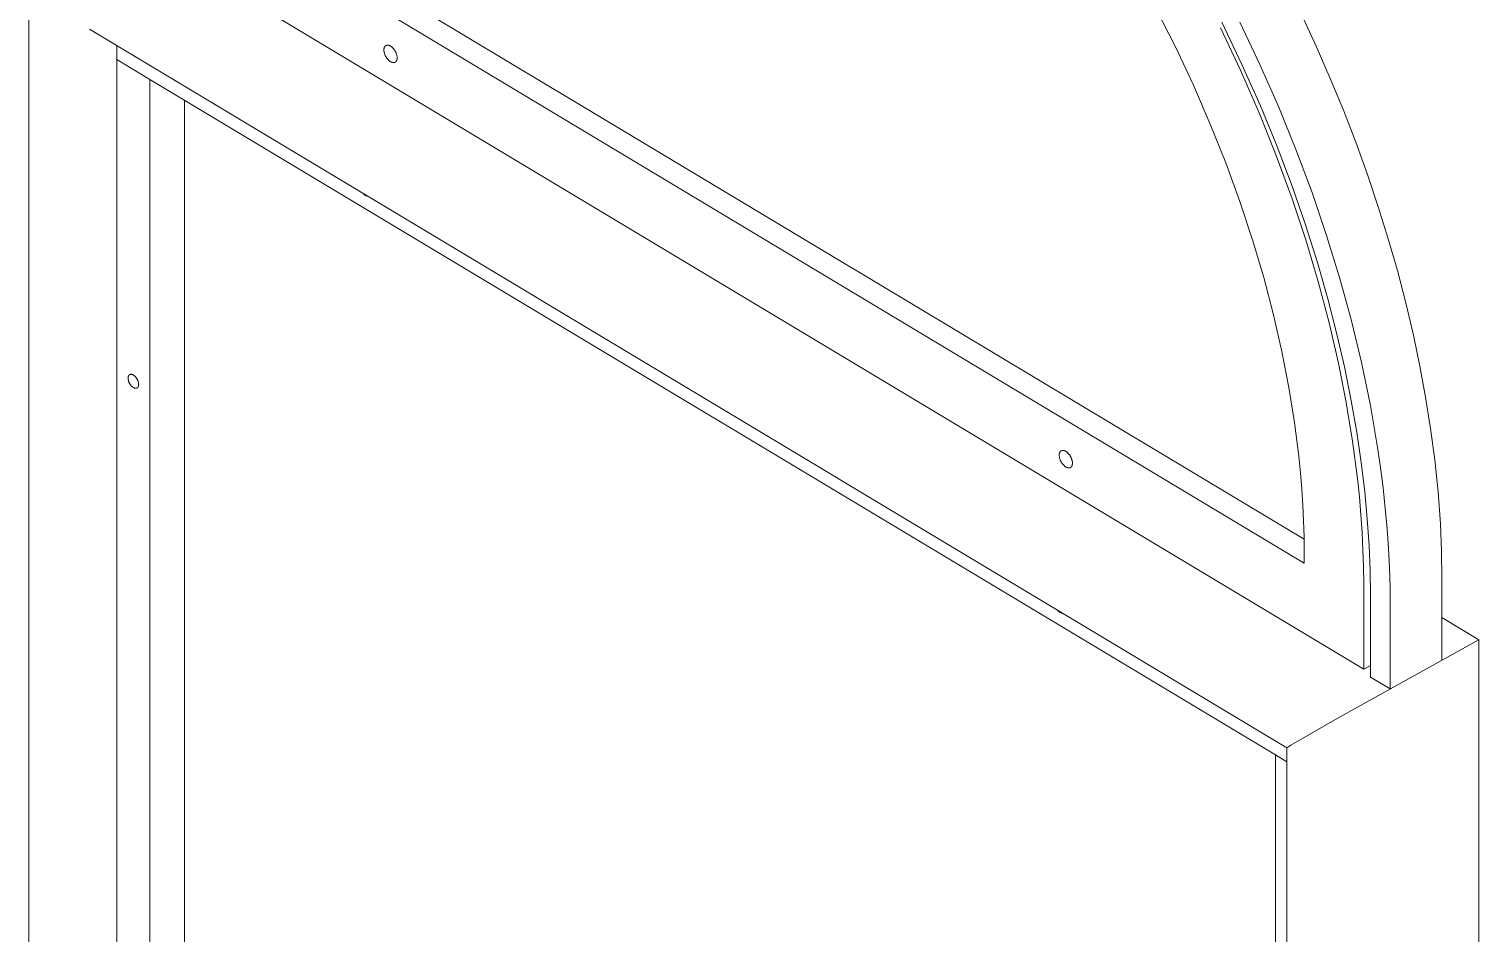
# Model space of a CAD drawing. Header units: millimetres. Extents: x -124 to 15640, y 659 to 4121.
# Drawn here: x 3942.6 to 4246.2, y 3668.7 to 3858 of the extents above; entities that cross this region are included whole.
import ezdxf

# ---------------------------------------------------------------- set-up
doc = ezdxf.new("R2010")
doc.units = ezdxf.units.MM
doc.layers.add('ZANO_R', color=7, linetype='Continuous', lineweight=0)

msp = doc.modelspace()

# ---------------------------------------------------------------- linework, layer by layer
at = {"layer": 'ZANO_R'}
for p, q in [((4209.57, 3751.15), (3972.7, 3893.36)), ((4209.59, 3746.14), (3968.37, 3890.96)), ((3955.9, 3883.75), (4222.06, 3723.95)), ((3942.58, 3506.38), (3942.58, 3880.35)), ((4178.56, 3862.34), (4182.62, 3854.33)), ((4196.56, 3850.63), (4192.34, 3859.46)), ((4200.32, 3850.63), (4196.14, 3859.44)), ((4209.06, 3861.07), (4212.13, 3854.42)), ((4205.98, 3707.5), (3955.23, 3858.04)), ((4196.24, 3849.41), (4192.05, 3858.29)), ((3960.97, 3851.65), (3960.97, 3854.6)), ((4016.89, 3853.7), (4016.9, 3853.73)), ((4016.89, 3853.66), (4016.89, 3853.7)), ((4016.89, 3853.63), (4016.89, 3853.66)), ((4016.9, 3853.59), (4016.89, 3853.63)), ((4016.9, 3853.84), (4016.91, 3853.88)), ((4016.9, 3853.81), (4016.9, 3853.84)), ((4016.9, 3853.77), (4016.9, 3853.81)), ((4016.9, 3853.73), (4016.9, 3853.77)), ((4016.9, 3853.55), (4016.9, 3853.59)), ((4016.9, 3853.51), (4016.9, 3853.55)), ((4016.9, 3853.47), (4016.9, 3853.51)), ((4016.91, 3853.43), (4016.9, 3853.47)), ((4016.91, 3853.91), (4016.92, 3853.95)), ((4016.91, 3853.88), (4016.91, 3853.91)), ((4016.92, 3853.35), (4016.91, 3853.43)), ((4016.92, 3853.98), (4016.93, 3854.01)), ((4016.92, 3853.95), (4016.92, 3853.98)), ((4016.93, 3853.27), (4016.92, 3853.35)), ((4016.93, 3854.01), (4016.94, 3854.05)), ((4016.95, 3853.18), (4016.93, 3853.27)), ((4016.94, 3854.05), (4016.95, 3854.08)), ((4016.95, 3854.08), (4016.96, 3854.11)), ((4016.97, 3853.09), (4016.95, 3853.18)), ((4016.96, 3854.11), (4016.97, 3854.14)), ((4016.97, 3854.14), (4016.98, 3854.17)), ((4016.99, 3853), (4016.97, 3853.09)), ((4016.98, 3854.17), (4016.99, 3854.21)), ((4016.99, 3854.21), (4017, 3854.23)), ((4017.02, 3852.91), (4016.99, 3853)), ((4017, 3854.23), (4017.02, 3854.26)), ((4017.02, 3854.26), (4017.03, 3854.28)), ((4017.05, 3852.82), (4017.02, 3852.91)), ((4017.03, 3854.29), (4017.04, 3854.31)), ((4017.03, 3854.28), (4017.03, 3854.29)), ((4017.04, 3854.31), (4017.05, 3854.32)), ((4017.05, 3854.32), (4017.06, 3854.33)), ((4017.08, 3852.73), (4017.05, 3852.82)), ((4017.06, 3854.33), (4017.07, 3854.35)), ((4017.07, 3854.36), (4017.08, 3854.37)), ((4017.07, 3854.35), (4017.07, 3854.36)), ((4017.08, 3854.37), (4017.09, 3854.38)), ((4017.09, 3854.38), (4017.1, 3854.4)), ((4017.1, 3854.4), (4017.11, 3854.41)), ((4017.11, 3854.41), (4017.12, 3854.42)), ((4017.12, 3854.42), (4017.13, 3854.43)), ((4017.13, 3854.43), (4017.14, 3854.44)), ((4017.14, 3854.44), (4017.15, 3854.45)), ((4017.15, 3854.45), (4017.16, 3854.46)), ((4017.16, 3854.46), (4017.17, 3854.48)), ((4017.17, 3854.48), (4017.18, 3854.49)), ((4017.18, 3854.49), (4017.19, 3854.5)), ((4017.19, 3854.5), (4017.2, 3854.51)), ((4017.2, 3854.51), (4017.22, 3854.51)), ((4017.22, 3854.51), (4017.23, 3854.52)), ((4017.23, 3854.52), (4017.24, 3854.53)), ((4017.24, 3854.53), (4017.25, 3854.54)), ((4017.25, 3854.54), (4017.26, 3854.55)), ((4017.26, 3854.55), (4017.27, 3854.56)), ((4017.27, 3854.56), (4017.29, 3854.57)), ((4017.29, 3854.57), (4017.3, 3854.57)), ((4017.3, 3854.57), (4017.31, 3854.58)), ((4017.31, 3854.58), (4017.33, 3854.59)), ((4017.33, 3854.59), (4017.34, 3854.59)), ((4017.34, 3854.59), (4017.35, 3854.6)), ((4017.35, 3854.6), (4017.37, 3854.61)), ((4017.37, 3854.61), (4017.38, 3854.61)), ((4017.38, 3854.61), (4017.39, 3854.62)), ((4017.39, 3854.62), (4017.41, 3854.62)), ((4017.41, 3854.62), (4017.42, 3854.63)), ((4017.42, 3854.63), (4017.43, 3854.63)), ((4017.43, 3854.63), (4017.45, 3854.64)), ((4017.45, 3854.64), (4017.46, 3854.64)), ((4017.46, 3854.64), (4017.48, 3854.64)), ((4017.48, 3854.64), (4017.49, 3854.65)), ((4017.49, 3854.65), (4017.51, 3854.65)), ((4017.51, 3854.65), (4017.52, 3854.65)), ((4017.52, 3854.65), (4017.54, 3854.65)), ((4017.54, 3854.65), (4017.55, 3854.66)), ((4017.55, 3854.66), (4017.57, 3854.66)), ((4017.57, 3854.66), (4017.58, 3854.66)), ((4017.58, 3854.66), (4017.6, 3854.66)), ((4017.6, 3854.66), (4017.61, 3854.66)), ((4017.61, 3854.66), (4017.63, 3854.66)), ((4017.63, 3854.66), (4017.64, 3854.66)), ((4017.64, 3854.66), (4017.66, 3854.66)), ((4017.66, 3854.66), (4017.67, 3854.66)), ((4017.67, 3854.66), (4017.69, 3854.66)), ((4017.69, 3854.66), (4017.71, 3854.66)), ((4017.71, 3854.66), (4017.72, 3854.66)), ((4017.72, 3854.66), (4017.74, 3854.66)), ((4017.74, 3854.66), (4017.77, 3854.65)), ((4017.77, 3854.65), (4017.8, 3854.65)), ((4017.8, 3854.65), (4017.83, 3854.64)), ((4017.83, 3854.64), (4017.87, 3854.64)), ((4017.87, 3854.64), (4017.9, 3854.63)), ((4017.9, 3854.63), (4017.93, 3854.62)), ((4017.93, 3854.62), (4017.96, 3854.61)), ((4017.96, 3854.61), (4018, 3854.6)), ((4018, 3854.6), (4018.03, 3854.59)), ((4018.03, 3854.59), (4018.06, 3854.57)), ((4018.06, 3854.57), (4018.09, 3854.56)), ((4018.09, 3854.56), (4018.12, 3854.55)), ((4018.12, 3854.55), (4018.16, 3854.53)), ((4018.16, 3854.53), (4018.19, 3854.52)), ((4018.19, 3854.52), (4018.22, 3854.5)), ((4018.22, 3854.5), (4018.25, 3854.48)), ((4018.25, 3854.48), (4018.28, 3854.46)), ((4018.28, 3854.46), (4018.31, 3854.44)), ((4018.31, 3854.44), (4018.34, 3854.42)), ((4018.34, 3854.42), (4018.37, 3854.4)), ((4018.37, 3854.4), (4018.4, 3854.38)), ((4018.4, 3854.38), (4018.44, 3854.36)), ((4018.44, 3854.36), (4018.47, 3854.34)), ((4018.47, 3854.34), (4018.53, 3854.28)), ((4018.53, 3854.28), (4018.6, 3854.23)), ((4018.6, 3854.23), (4018.66, 3854.17)), ((4018.66, 3854.17), (4018.73, 3854.11)), ((4018.73, 3854.11), (4018.79, 3854.04)), ((4018.79, 3854.04), (4018.85, 3853.97)), ((4018.85, 3853.97), (4018.92, 3853.9)), ((4018.92, 3853.9), (4018.98, 3853.82)), ((4018.98, 3853.82), (4019.04, 3853.74)), ((4019.04, 3853.74), (4019.1, 3853.66)), ((4019.1, 3853.66), (4019.15, 3853.57)), ((4019.15, 3853.57), (4019.21, 3853.49)), ((4019.21, 3853.49), (4019.26, 3853.4)), ((4019.26, 3853.4), (4019.31, 3853.31)), ((4019.31, 3853.31), (4019.36, 3853.21)), ((4019.36, 3853.21), (4019.4, 3853.12)), ((4019.4, 3853.12), (4019.44, 3853.03)), ((4019.44, 3853.03), (4019.48, 3852.93)), ((4019.48, 3852.93), (4019.51, 3852.84)), ((4019.51, 3852.84), (4019.54, 3852.75)), ((4182.62, 3854.33), (4186.41, 3846.25)), ((4212.13, 3854.42), (4215.06, 3847.7)), ((3960.97, 3525.05), (3960.97, 3851.65)), ((3960.97, 3851.65), (3967.9, 3847.48)), ((4017.12, 3852.63), (4017.08, 3852.73)), ((4017.16, 3852.54), (4017.12, 3852.63)), ((4017.2, 3852.45), (4017.16, 3852.54)), ((4017.25, 3852.35), (4017.2, 3852.45)), ((4017.3, 3852.26), (4017.25, 3852.35)), ((4017.35, 3852.17), (4017.3, 3852.26)), ((4017.41, 3852.09), (4017.35, 3852.17)), ((4017.46, 3852), (4017.41, 3852.09)), ((4017.52, 3851.92), (4017.46, 3852)), ((4017.58, 3851.84), (4017.52, 3851.92)), ((4017.64, 3851.76), (4017.58, 3851.84)), ((4017.71, 3851.69), (4017.64, 3851.76)), ((4017.77, 3851.62), (4017.71, 3851.69)), ((4017.83, 3851.55), (4017.77, 3851.62)), ((4017.9, 3851.49), (4017.83, 3851.55)), ((4017.96, 3851.43), (4017.9, 3851.49)), ((4018.03, 3851.38), (4017.96, 3851.43)), ((4018.09, 3851.33), (4018.03, 3851.38)), ((4018.12, 3851.3), (4018.09, 3851.33)), ((4018.16, 3851.28), (4018.12, 3851.3)), ((4018.19, 3851.26), (4018.16, 3851.28)), ((4018.22, 3851.24), (4018.19, 3851.26)), ((4018.25, 3851.22), (4018.22, 3851.24)), ((4018.28, 3851.2), (4018.25, 3851.22)), ((4018.31, 3851.18), (4018.28, 3851.2)), ((4018.34, 3851.16), (4018.31, 3851.18)), ((4018.37, 3851.14), (4018.34, 3851.16)), ((4018.4, 3851.13), (4018.37, 3851.14)), ((4018.44, 3851.11), (4018.4, 3851.13)), ((4018.47, 3851.1), (4018.44, 3851.11)), ((4018.5, 3851.09), (4018.47, 3851.1)), ((4018.53, 3851.07), (4018.5, 3851.09)), ((4018.56, 3851.06), (4018.53, 3851.07)), ((4018.6, 3851.05), (4018.56, 3851.06)), ((4018.63, 3851.04), (4018.6, 3851.05)), ((4018.66, 3851.03), (4018.63, 3851.04)), ((4018.69, 3851.02), (4018.66, 3851.03)), ((4018.73, 3851.02), (4018.69, 3851.02)), ((4018.76, 3851.01), (4018.73, 3851.02)), ((4018.79, 3851.01), (4018.76, 3851.01)), ((4018.82, 3851), (4018.79, 3851.01)), ((4018.84, 3851), (4018.82, 3851)), ((4018.85, 3851), (4018.84, 3851)), ((4018.87, 3851), (4018.85, 3851)), ((4018.89, 3851), (4018.87, 3851)), ((4018.9, 3851), (4018.89, 3851)), ((4018.92, 3851), (4018.9, 3851)), ((4018.93, 3851), (4018.92, 3851)), ((4018.95, 3851), (4018.93, 3851)), ((4018.96, 3851), (4018.95, 3851)), ((4018.98, 3851), (4018.96, 3851)), ((4018.99, 3851), (4018.98, 3851)), ((4019.01, 3851), (4018.99, 3851)), ((4019.02, 3851.01), (4019.01, 3851)), ((4019.04, 3851.01), (4019.02, 3851.01)), ((4019.05, 3851.01), (4019.04, 3851.01)), ((4019.07, 3851.01), (4019.05, 3851.01)), ((4019.08, 3851.02), (4019.07, 3851.01)), ((4019.1, 3851.02), (4019.08, 3851.02)), ((4019.11, 3851.02), (4019.1, 3851.02)), ((4019.13, 3851.03), (4019.11, 3851.02)), ((4019.14, 3851.03), (4019.13, 3851.03)), ((4019.15, 3851.04), (4019.14, 3851.03)), ((4019.17, 3851.04), (4019.15, 3851.04)), ((4019.18, 3851.05), (4019.17, 3851.04)), ((4019.2, 3851.05), (4019.18, 3851.05)), ((4019.21, 3851.06), (4019.2, 3851.05)), ((4019.22, 3851.07), (4019.21, 3851.06)), ((4019.23, 3851.07), (4019.22, 3851.07)), ((4019.25, 3851.08), (4019.23, 3851.07)), ((4019.26, 3851.09), (4019.25, 3851.08)), ((4019.27, 3851.09), (4019.26, 3851.09)), ((4019.29, 3851.1), (4019.27, 3851.09)), ((4019.3, 3851.11), (4019.29, 3851.1)), ((4019.31, 3851.12), (4019.3, 3851.11)), ((4019.32, 3851.13), (4019.31, 3851.12)), ((4019.33, 3851.14), (4019.32, 3851.13)), ((4019.35, 3851.15), (4019.33, 3851.14)), ((4019.36, 3851.15), (4019.35, 3851.15)), ((4019.37, 3851.16), (4019.36, 3851.15)), ((4019.38, 3851.17), (4019.37, 3851.16)), ((4019.39, 3851.18), (4019.38, 3851.17)), ((4019.4, 3851.2), (4019.39, 3851.18)), ((4019.41, 3851.21), (4019.4, 3851.2)), ((4019.42, 3851.22), (4019.41, 3851.21)), ((4019.43, 3851.23), (4019.42, 3851.22)), ((4019.44, 3851.24), (4019.43, 3851.23)), ((4019.45, 3851.25), (4019.44, 3851.24)), ((4019.46, 3851.26), (4019.45, 3851.25)), ((4019.47, 3851.28), (4019.46, 3851.26)), ((4019.48, 3851.29), (4019.47, 3851.28)), ((4019.49, 3851.3), (4019.48, 3851.29)), ((4019.5, 3851.31), (4019.49, 3851.3)), ((4019.51, 3851.34), (4019.5, 3851.33)), ((4019.5, 3851.33), (4019.5, 3851.31)), ((4019.52, 3851.35), (4019.51, 3851.34)), ((4019.53, 3851.37), (4019.52, 3851.35)), ((4019.54, 3851.4), (4019.53, 3851.38)), ((4019.53, 3851.38), (4019.53, 3851.37)), ((4019.54, 3852.75), (4019.57, 3852.66)), ((4019.56, 3851.43), (4019.54, 3851.4)), ((4019.57, 3851.46), (4019.56, 3851.43)), ((4019.57, 3852.66), (4019.59, 3852.57)), ((4019.58, 3851.49), (4019.57, 3851.46)), ((4019.59, 3851.52), (4019.58, 3851.49)), ((4019.59, 3852.57), (4019.61, 3852.48)), ((4019.6, 3851.55), (4019.59, 3851.52)), ((4019.61, 3851.58), (4019.6, 3851.55)), ((4019.61, 3852.48), (4019.63, 3852.39)), ((4019.62, 3851.61), (4019.61, 3851.58)), ((4019.63, 3851.65), (4019.62, 3851.61)), ((4019.63, 3852.39), (4019.64, 3852.31)), ((4019.64, 3851.68), (4019.63, 3851.65)), ((4019.64, 3852.31), (4019.65, 3852.23)), ((4019.65, 3851.75), (4019.64, 3851.71)), ((4019.64, 3851.71), (4019.64, 3851.68)), ((4019.65, 3852.23), (4019.66, 3852.19)), ((4019.66, 3851.82), (4019.65, 3851.78)), ((4019.65, 3851.78), (4019.65, 3851.75)), ((4019.66, 3852.19), (4019.66, 3852.15)), ((4019.66, 3852.15), (4019.66, 3852.11)), ((4019.66, 3852.11), (4019.67, 3852.07)), ((4019.67, 3851.93), (4019.66, 3851.89)), ((4019.66, 3851.89), (4019.66, 3851.85)), ((4019.66, 3851.85), (4019.66, 3851.82)), ((4019.67, 3852.07), (4019.67, 3852.03)), ((4019.67, 3852.03), (4019.67, 3852)), ((4019.67, 3852), (4019.67, 3851.96)), ((4019.67, 3851.96), (4019.67, 3851.93)), ((4200.41, 3841.95), (4196.56, 3850.63)), ((4204.25, 3841.7), (4200.32, 3850.63)), ((3967.9, 3520.89), (3967.9, 3847.48)), ((4203.57, 3705.99), (3967.9, 3847.48)), ((4200.13, 3840.49), (4196.24, 3849.41)), ((4215.06, 3847.7), (4217.79, 3841.05)), ((4186.41, 3846.25), (4189.93, 3838.13)), ((3975.11, 3524.89), (3975.11, 3843.16)), ((4203.9, 3833.44), (4200.41, 3841.95)), ((4207.87, 3832.78), (4204.25, 3841.7)), ((4217.79, 3841.05), (4220.38, 3834.34)), ((4189.93, 3838.13), (4193.17, 3830.02)), ((4203.71, 3831.57), (4200.13, 3840.49)), ((4206.97, 3822.68), (4203.71, 3831.57)), ((4207.04, 3825.13), (4203.9, 3833.44)), ((4211.24, 3823.76), (4207.87, 3832.78)), ((4220.38, 3834.34), (4222.82, 3827.58)), ((4193.17, 3830.02), (4196.12, 3821.93)), ((4222.82, 3827.58), (4225.11, 3820.76)), ((4012.4, 3823.72), (4012.43, 3823.68)), ((4012.43, 3823.68), (4012.46, 3823.64)), ((4012.46, 3823.64), (4012.49, 3823.6)), ((4012.49, 3823.6), (4012.52, 3823.56)), ((4012.52, 3823.56), (4012.55, 3823.52)), ((4012.55, 3823.52), (4012.59, 3823.48)), ((4012.59, 3823.48), (4012.62, 3823.45)), ((4012.62, 3823.45), (4012.66, 3823.42)), ((4012.66, 3823.42), (4012.7, 3823.38)), ((4012.7, 3823.38), (4012.74, 3823.35)), ((4012.74, 3823.35), (4012.78, 3823.32)), ((4012.78, 3823.32), (4012.82, 3823.29)), ((4012.82, 3823.29), (4012.86, 3823.27)), ((4012.86, 3823.27), (4012.9, 3823.24)), ((4012.9, 3823.24), (4012.94, 3823.22)), ((4012.94, 3823.22), (4012.99, 3823.2)), ((4012.99, 3823.2), (4013.03, 3823.17)), ((4013.03, 3823.17), (4013.08, 3823.15)), ((4013.08, 3823.15), (4013.12, 3823.14)), ((4013.12, 3823.14), (4013.17, 3823.12)), ((4013.17, 3823.12), (4013.22, 3823.11)), ((4013.22, 3823.11), (4013.27, 3823.09)), ((4013.27, 3823.09), (4013.31, 3823.08)), ((4013.31, 3823.08), (4013.36, 3823.07)), ((4013.36, 3823.07), (4013.41, 3823.06)), ((4013.41, 3823.06), (4013.46, 3823.06)), ((4013.46, 3823.06), (4013.51, 3823.05)), ((4209.91, 3813.85), (4206.97, 3822.68)), ((4209.85, 3817.02), (4207.04, 3825.13)), ((4214.29, 3814.81), (4211.24, 3823.76)), ((4196.12, 3821.93), (4198.77, 3813.9)), ((4225.11, 3820.76), (4227.18, 3814.12)), ((4212.35, 3809.15), (4209.85, 3817.02)), ((4198.77, 3813.9), (4201.12, 3805.97)), ((4212.52, 3805.12), (4209.91, 3813.85)), ((4217.06, 3805.78), (4214.29, 3814.81)), ((4227.18, 3814.12), (4229.1, 3807.44)), ((4214.54, 3801.52), (4212.35, 3809.15)), ((4229.1, 3807.44), (4230.86, 3800.71)), ((4201.12, 3805.97), (4203.18, 3798.15)), ((4214.81, 3796.52), (4212.52, 3805.12)), ((4219.49, 3796.89), (4217.06, 3805.78)), ((4216.44, 3794.15), (4214.54, 3801.52)), ((4203.18, 3798.15), (4204.93, 3790.47)), ((4230.86, 3800.71), (4232.45, 3793.94)), ((4216.77, 3788.07), (4214.81, 3796.52)), ((4221.64, 3787.94), (4219.49, 3796.89)), ((4218.07, 3787.03), (4216.44, 3794.15)), ((4232.45, 3793.94), (4233.82, 3787.45)), ((4204.93, 3790.47), (4206.4, 3782.97)), ((4218.41, 3779.81), (4216.77, 3788.07)), ((4219.46, 3780.17), (4218.07, 3787.03)), ((4223.44, 3779.2), (4221.64, 3787.94)), ((4233.82, 3787.45), (4235.02, 3780.94)), ((3963.33, 3785.05), (3963.34, 3785.08)), ((3963.33, 3785.03), (3963.33, 3785.05)), ((3963.33, 3785), (3963.33, 3785.03)), ((3963.33, 3784.97), (3963.33, 3785)), ((3963.33, 3784.94), (3963.33, 3784.97)), ((3963.33, 3784.91), (3963.33, 3784.94)), ((3963.33, 3784.88), (3963.33, 3784.91)), ((3963.33, 3784.85), (3963.33, 3784.88)), ((3963.33, 3784.82), (3963.33, 3784.85)), ((3963.33, 3784.79), (3963.33, 3784.82)), ((3963.33, 3784.76), (3963.33, 3784.79)), ((3963.34, 3784.73), (3963.33, 3784.76)), ((3963.34, 3785.11), (3963.35, 3785.14)), ((3963.34, 3785.08), (3963.34, 3785.11)), ((3963.35, 3784.66), (3963.34, 3784.73)), ((3963.35, 3785.16), (3963.36, 3785.19)), ((3963.35, 3785.14), (3963.35, 3785.16)), ((3963.36, 3784.59), (3963.35, 3784.66)), ((3963.36, 3785.22), (3963.37, 3785.24)), ((3963.36, 3785.19), (3963.36, 3785.22)), ((3963.37, 3784.53), (3963.36, 3784.59)), ((3963.37, 3785.24), (3963.38, 3785.27)), ((3963.39, 3784.46), (3963.37, 3784.53)), ((3963.38, 3785.27), (3963.39, 3785.3)), ((3963.39, 3785.3), (3963.4, 3785.32)), ((3963.41, 3784.38), (3963.39, 3784.46)), ((3963.4, 3785.32), (3963.41, 3785.35)), ((3963.41, 3785.35), (3963.42, 3785.37)), ((3963.43, 3784.31), (3963.41, 3784.38)), ((3963.42, 3785.37), (3963.43, 3785.39)), ((3963.43, 3785.4), (3963.44, 3785.41)), ((3963.43, 3785.39), (3963.43, 3785.4)), ((3963.45, 3784.24), (3963.43, 3784.31)), ((3963.44, 3785.41), (3963.45, 3785.43)), ((3963.45, 3785.44), (3963.46, 3785.45)), ((3963.45, 3785.43), (3963.45, 3785.44)), ((3963.48, 3784.16), (3963.45, 3784.24)), ((3963.46, 3785.46), (3963.47, 3785.47)), ((3963.46, 3785.45), (3963.46, 3785.46)), ((3963.47, 3785.47), (3963.48, 3785.48)), ((3963.48, 3785.48), (3963.49, 3785.49)), ((3963.51, 3784.09), (3963.48, 3784.16)), ((3963.49, 3785.5), (3963.5, 3785.51)), ((3963.49, 3785.49), (3963.49, 3785.5)), ((3963.5, 3785.51), (3963.51, 3785.52)), ((3963.51, 3785.52), (3963.52, 3785.53)), ((3963.54, 3784.01), (3963.51, 3784.09)), ((3963.52, 3785.53), (3963.52, 3785.54)), ((3963.52, 3785.54), (3963.53, 3785.54)), ((3963.53, 3785.54), (3963.54, 3785.55)), ((3963.54, 3785.55), (3963.55, 3785.56)), ((3963.58, 3783.94), (3963.54, 3784.01)), ((3963.55, 3785.56), (3963.56, 3785.57)), ((3963.56, 3785.57), (3963.57, 3785.58)), ((3963.57, 3785.58), (3963.58, 3785.59)), ((3963.58, 3785.59), (3963.59, 3785.6)), ((3963.58, 3785.59), (3963.58, 3785.59)), ((3963.61, 3783.86), (3963.58, 3783.94)), ((3963.59, 3785.6), (3963.6, 3785.61)), ((3963.6, 3785.61), (3963.61, 3785.61)), ((3963.61, 3785.61), (3963.62, 3785.62)), ((3963.65, 3783.79), (3963.61, 3783.86)), ((3963.62, 3785.62), (3963.63, 3785.63)), ((3963.63, 3785.63), (3963.64, 3785.63)), ((3963.64, 3785.63), (3963.65, 3785.64)), ((3963.65, 3785.64), (3963.66, 3785.65)), ((3963.69, 3783.72), (3963.65, 3783.79)), ((3963.66, 3785.65), (3963.67, 3785.65)), ((3963.67, 3785.65), (3963.68, 3785.66)), ((3963.68, 3785.66), (3963.69, 3785.66)), ((3963.69, 3785.66), (3963.7, 3785.67)), ((3963.74, 3783.65), (3963.69, 3783.72)), ((3963.7, 3785.67), (3963.72, 3785.67)), ((3963.72, 3785.67), (3963.73, 3785.67)), ((3963.73, 3785.67), (3963.74, 3785.68)), ((3963.74, 3785.68), (3963.75, 3785.68)), ((3963.78, 3783.58), (3963.74, 3783.65)), ((3963.75, 3785.68), (3963.76, 3785.69)), ((3963.76, 3785.69), (3963.77, 3785.69)), ((3963.77, 3785.69), (3963.78, 3785.69)), ((3963.78, 3785.69), (3963.79, 3785.7)), ((3963.83, 3783.52), (3963.78, 3783.58)), ((3963.79, 3785.7), (3963.81, 3785.7)), ((3963.81, 3785.7), (3963.82, 3785.7)), ((3963.82, 3785.7), (3963.83, 3785.7)), ((3963.83, 3785.7), (3963.84, 3785.7)), ((3963.88, 3783.45), (3963.83, 3783.52)), ((3963.84, 3785.7), (3963.85, 3785.71)), ((3963.85, 3785.71), (3963.87, 3785.71)), ((3963.87, 3785.71), (3963.88, 3785.71)), ((3963.88, 3785.71), (3963.89, 3785.71)), ((3963.93, 3783.39), (3963.88, 3783.45)), ((3963.89, 3785.71), (3963.9, 3785.71)), ((3963.9, 3785.71), (3963.91, 3785.71)), ((3963.91, 3785.71), (3963.93, 3785.71)), ((3963.93, 3785.71), (3963.94, 3785.71)), ((3963.98, 3783.33), (3963.93, 3783.39)), ((3963.94, 3785.71), (3963.95, 3785.71)), ((3963.95, 3785.71), (3963.96, 3785.71)), ((3963.96, 3785.71), (3963.98, 3785.71)), ((3963.98, 3785.71), (3963.99, 3785.71)), ((3964.03, 3783.28), (3963.98, 3783.33)), ((3963.99, 3785.71), (3964, 3785.71)), ((3964, 3785.71), (3964.03, 3785.7)), ((3964.03, 3785.7), (3964.05, 3785.7)), ((3964.08, 3783.22), (3964.03, 3783.28)), ((3964.05, 3785.7), (3964.08, 3785.7)), ((3964.08, 3785.7), (3964.11, 3785.69)), ((3964.13, 3783.17), (3964.08, 3783.22)), ((3964.11, 3785.69), (3964.13, 3785.68)), ((3964.13, 3785.68), (3964.16, 3785.68)), ((3964.18, 3783.13), (3964.13, 3783.17)), ((3964.16, 3785.68), (3964.18, 3785.67)), ((3964.18, 3785.67), (3964.21, 3785.66)), ((3964.23, 3783.08), (3964.18, 3783.13)), ((3964.21, 3785.66), (3964.23, 3785.65)), ((3964.23, 3785.65), (3964.26, 3785.64)), ((3964.29, 3783.04), (3964.23, 3783.08)), ((3964.26, 3785.64), (3964.29, 3785.63)), ((3964.29, 3785.63), (3964.31, 3785.62)), ((3964.31, 3783.02), (3964.29, 3783.04)), ((3964.31, 3785.62), (3964.34, 3785.61)), ((3964.34, 3783), (3964.31, 3783.02)), ((3964.34, 3785.61), (3964.36, 3785.59)), ((3964.36, 3782.99), (3964.34, 3783)), ((3964.36, 3785.59), (3964.39, 3785.58)), ((3964.39, 3782.97), (3964.36, 3782.99)), ((3964.39, 3785.58), (3964.41, 3785.57)), ((3964.41, 3782.95), (3964.39, 3782.97)), ((3964.41, 3785.57), (3964.44, 3785.55)), ((3964.44, 3785.55), (3964.46, 3785.54)), ((3964.46, 3785.54), (3964.49, 3785.52)), ((3964.49, 3785.52), (3964.51, 3785.5)), ((3964.51, 3785.5), (3964.54, 3785.49)), ((3964.54, 3785.49), (3964.56, 3785.47)), ((3964.56, 3785.47), (3964.59, 3785.45)), ((3964.59, 3785.45), (3964.64, 3785.41)), ((3964.64, 3785.41), (3964.69, 3785.36)), ((3964.69, 3785.36), (3964.74, 3785.32)), ((3964.74, 3785.32), (3964.79, 3785.27)), ((3964.79, 3785.27), (3964.84, 3785.21)), ((3964.84, 3785.21), (3964.9, 3785.16)), ((3964.9, 3785.16), (3964.95, 3785.1)), ((3964.95, 3785.1), (3965, 3785.04)), ((3965, 3785.04), (3965.04, 3784.97)), ((3965.04, 3784.97), (3965.09, 3784.91)), ((3965.09, 3784.91), (3965.14, 3784.84)), ((3965.14, 3784.84), (3965.18, 3784.77)), ((3965.18, 3784.77), (3965.22, 3784.7)), ((3965.22, 3784.7), (3965.26, 3784.63)), ((3965.26, 3784.63), (3965.3, 3784.55)), ((3965.3, 3784.55), (3965.33, 3784.48)), ((3965.33, 3784.48), (3965.36, 3784.4)), ((3965.36, 3782.96), (3965.35, 3782.95)), ((3965.36, 3784.4), (3965.39, 3784.33)), ((3965.37, 3782.98), (3965.36, 3782.97)), ((3965.36, 3782.97), (3965.36, 3782.96)), ((3965.38, 3782.99), (3965.37, 3782.98)), ((3965.39, 3783), (3965.38, 3782.99)), ((3965.39, 3784.33), (3965.42, 3784.25)), ((3965.4, 3783.02), (3965.39, 3783.01)), ((3965.39, 3783.01), (3965.39, 3783)), ((3965.41, 3783.03), (3965.4, 3783.02)), ((3965.42, 3783.04), (3965.41, 3783.03)), ((3965.42, 3784.25), (3965.45, 3784.18)), ((3965.43, 3783.06), (3965.42, 3783.05)), ((3965.42, 3783.05), (3965.42, 3783.04)), ((3965.44, 3783.09), (3965.43, 3783.08)), ((3965.43, 3783.08), (3965.43, 3783.06)), ((3965.45, 3783.1), (3965.44, 3783.09)), ((3965.45, 3784.18), (3965.47, 3784.11)), ((3965.46, 3783.12), (3965.45, 3783.1)), ((3965.47, 3783.15), (3965.46, 3783.12)), ((3965.47, 3784.11), (3965.49, 3784.03)), ((3965.48, 3783.17), (3965.47, 3783.15)), ((3965.49, 3783.19), (3965.48, 3783.17)), ((3965.49, 3784.03), (3965.5, 3783.96)), ((3965.5, 3783.22), (3965.49, 3783.19)), ((3965.5, 3783.96), (3965.52, 3783.9)), ((3965.51, 3783.27), (3965.5, 3783.25)), ((3965.5, 3783.25), (3965.5, 3783.22)), ((3965.52, 3783.3), (3965.51, 3783.27)), ((3965.52, 3783.9), (3965.53, 3783.83)), ((3965.53, 3783.35), (3965.52, 3783.33)), ((3965.52, 3783.33), (3965.52, 3783.3)), ((3965.53, 3783.83), (3965.54, 3783.76)), ((3965.54, 3783.41), (3965.53, 3783.38)), ((3965.53, 3783.38), (3965.53, 3783.35)), ((3965.54, 3783.76), (3965.54, 3783.73)), ((3965.54, 3783.73), (3965.54, 3783.7)), ((3965.54, 3783.7), (3965.54, 3783.67)), ((3965.54, 3783.67), (3965.54, 3783.64)), ((3965.54, 3783.64), (3965.55, 3783.61)), ((3965.55, 3783.55), (3965.54, 3783.52)), ((3965.54, 3783.52), (3965.54, 3783.49)), ((3965.54, 3783.49), (3965.54, 3783.46)), ((3965.54, 3783.46), (3965.54, 3783.44)), ((3965.54, 3783.44), (3965.54, 3783.41)), ((3965.55, 3783.61), (3965.55, 3783.58)), ((3965.55, 3783.58), (3965.55, 3783.55)), ((4206.4, 3782.97), (4207.58, 3775.65)), ((3964.44, 3782.94), (3964.41, 3782.95)), ((3964.46, 3782.92), (3964.44, 3782.94)), ((3964.49, 3782.91), (3964.46, 3782.92)), ((3964.51, 3782.9), (3964.49, 3782.91)), ((3964.54, 3782.88), (3964.51, 3782.9)), ((3964.56, 3782.87), (3964.54, 3782.88)), ((3964.59, 3782.86), (3964.56, 3782.87)), ((3964.61, 3782.85), (3964.59, 3782.86)), ((3964.64, 3782.84), (3964.61, 3782.85)), ((3964.66, 3782.83), (3964.64, 3782.84)), ((3964.69, 3782.82), (3964.66, 3782.83)), ((3964.72, 3782.81), (3964.69, 3782.82)), ((3964.74, 3782.81), (3964.72, 3782.81)), ((3964.77, 3782.8), (3964.74, 3782.81)), ((3964.79, 3782.79), (3964.77, 3782.8)), ((3964.82, 3782.79), (3964.79, 3782.79)), ((3964.84, 3782.79), (3964.82, 3782.79)), ((3964.87, 3782.78), (3964.84, 3782.79)), ((3964.88, 3782.78), (3964.87, 3782.78)), ((3964.9, 3782.78), (3964.88, 3782.78)), ((3964.91, 3782.78), (3964.9, 3782.78)), ((3964.92, 3782.78), (3964.91, 3782.78)), ((3964.93, 3782.78), (3964.92, 3782.78)), ((3964.95, 3782.78), (3964.93, 3782.78)), ((3964.96, 3782.78), (3964.95, 3782.78)), ((3964.97, 3782.78), (3964.96, 3782.78)), ((3964.98, 3782.78), (3964.97, 3782.78)), ((3965, 3782.78), (3964.98, 3782.78)), ((3965.01, 3782.78), (3965, 3782.78)), ((3965.02, 3782.78), (3965.01, 3782.78)), ((3965.03, 3782.79), (3965.02, 3782.78)), ((3965.04, 3782.79), (3965.03, 3782.79)), ((3965.06, 3782.79), (3965.04, 3782.79)), ((3965.07, 3782.79), (3965.06, 3782.79)), ((3965.08, 3782.79), (3965.07, 3782.79)), ((3965.09, 3782.8), (3965.08, 3782.79)), ((3965.1, 3782.8), (3965.09, 3782.8)), ((3965.11, 3782.8), (3965.1, 3782.8)), ((3965.12, 3782.81), (3965.11, 3782.8)), ((3965.14, 3782.81), (3965.12, 3782.81)), ((3965.15, 3782.82), (3965.14, 3782.81)), ((3965.16, 3782.82), (3965.15, 3782.82)), ((3965.17, 3782.82), (3965.16, 3782.82)), ((3965.18, 3782.83), (3965.17, 3782.82)), ((3965.19, 3782.83), (3965.18, 3782.83)), ((3965.2, 3782.84), (3965.19, 3782.83)), ((3965.21, 3782.84), (3965.2, 3782.84)), ((3965.22, 3782.85), (3965.21, 3782.84)), ((3965.23, 3782.86), (3965.22, 3782.85)), ((3965.24, 3782.86), (3965.23, 3782.86)), ((3965.25, 3782.87), (3965.24, 3782.86)), ((3965.26, 3782.88), (3965.25, 3782.87)), ((3965.27, 3782.88), (3965.26, 3782.88)), ((3965.28, 3782.89), (3965.27, 3782.88)), ((3965.29, 3782.9), (3965.28, 3782.89)), ((3965.3, 3782.9), (3965.29, 3782.9)), ((3965.31, 3782.91), (3965.3, 3782.9)), ((3965.32, 3782.92), (3965.31, 3782.91)), ((3965.33, 3782.94), (3965.32, 3782.93)), ((3965.32, 3782.93), (3965.32, 3782.92)), ((3965.34, 3782.95), (3965.33, 3782.94)), ((3965.35, 3782.95), (3965.34, 3782.95)), ((4220.61, 3773.58), (4219.46, 3780.17)), ((4235.02, 3780.94), (4236.06, 3774.39)), ((4219.73, 3771.74), (4218.41, 3779.81)), ((4224.95, 3770.41), (4223.44, 3779.2)), ((4207.58, 3775.65), (4208.47, 3768.54)), ((4236.06, 3774.39), (4236.92, 3767.82)), ((4220.75, 3763.91), (4219.73, 3771.74)), ((4221.54, 3767.26), (4220.61, 3773.58)), ((4158.3, 3768.91), (4158.31, 3768.95)), ((4158.3, 3768.88), (4158.3, 3768.91)), ((4158.3, 3768.84), (4158.3, 3768.88)), ((4158.3, 3768.8), (4158.3, 3768.84)), ((4158.3, 3768.77), (4158.3, 3768.8)), ((4158.3, 3768.73), (4158.3, 3768.77)), ((4158.3, 3768.69), (4158.3, 3768.73)), ((4158.3, 3768.66), (4158.3, 3768.69)), ((4158.3, 3768.62), (4158.3, 3768.66)), ((4158.31, 3768.58), (4158.3, 3768.62)), ((4158.31, 3769.02), (4158.32, 3769.05)), ((4158.31, 3768.98), (4158.31, 3769.02)), ((4158.31, 3768.95), (4158.31, 3768.98)), ((4158.31, 3768.54), (4158.31, 3768.58)), ((4158.32, 3768.46), (4158.31, 3768.54)), ((4158.32, 3769.05), (4158.33, 3769.09)), ((4158.33, 3768.37), (4158.32, 3768.46)), ((4158.33, 3769.12), (4158.34, 3769.15)), ((4158.33, 3769.09), (4158.33, 3769.12)), ((4158.35, 3768.29), (4158.33, 3768.37)), ((4158.34, 3769.15), (4158.35, 3769.18)), ((4158.35, 3769.18), (4158.36, 3769.22)), ((4158.37, 3768.2), (4158.35, 3768.29)), ((4158.36, 3769.22), (4158.37, 3769.25)), ((4158.37, 3769.25), (4158.38, 3769.28)), ((4158.39, 3768.11), (4158.37, 3768.2)), ((4158.38, 3769.28), (4158.39, 3769.31)), ((4158.39, 3769.31), (4158.41, 3769.34)), ((4158.42, 3768.02), (4158.39, 3768.11)), ((4158.41, 3769.34), (4158.42, 3769.37)), ((4158.42, 3769.37), (4158.43, 3769.38)), ((4158.45, 3767.92), (4158.42, 3768.02)), ((4158.43, 3769.38), (4158.44, 3769.4)), ((4158.44, 3769.41), (4158.45, 3769.42)), ((4158.44, 3769.4), (4158.44, 3769.41)), ((4158.45, 3769.42), (4158.46, 3769.44)), ((4158.49, 3767.83), (4158.45, 3767.92)), ((4158.46, 3769.44), (4158.47, 3769.45)), ((4158.47, 3769.45), (4158.48, 3769.46)), ((4158.48, 3769.46), (4158.49, 3769.48)), ((4158.49, 3769.49), (4158.5, 3769.5)), ((4158.49, 3769.48), (4158.49, 3769.49)), ((4158.52, 3767.74), (4158.49, 3767.83)), ((4158.5, 3769.5), (4158.51, 3769.51)), ((4158.51, 3769.51), (4158.52, 3769.53)), ((4158.52, 3769.53), (4158.53, 3769.54)), ((4158.53, 3769.54), (4158.54, 3769.55)), ((4158.54, 3769.55), (4158.55, 3769.56)), ((4158.55, 3769.56), (4158.56, 3769.57)), ((4158.56, 3769.57), (4158.57, 3769.58)), ((4158.57, 3769.58), (4158.58, 3769.59)), ((4158.58, 3769.59), (4158.6, 3769.6)), ((4158.6, 3769.6), (4158.61, 3769.61)), ((4158.61, 3769.61), (4158.62, 3769.62)), ((4158.62, 3769.62), (4158.63, 3769.63)), ((4158.63, 3769.63), (4158.64, 3769.64)), ((4158.64, 3769.64), (4158.65, 3769.65)), ((4158.65, 3769.65), (4158.67, 3769.66)), ((4158.67, 3769.66), (4158.68, 3769.66)), ((4158.68, 3769.66), (4158.69, 3769.67)), ((4158.69, 3769.67), (4158.7, 3769.68)), ((4158.7, 3769.68), (4158.72, 3769.69)), ((4158.72, 3769.69), (4158.73, 3769.69)), ((4158.73, 3769.69), (4158.74, 3769.7)), ((4158.74, 3769.7), (4158.75, 3769.71)), ((4158.75, 3769.71), (4158.77, 3769.71)), ((4158.77, 3769.71), (4158.78, 3769.72)), ((4158.78, 3769.72), (4158.8, 3769.72)), ((4158.8, 3769.72), (4158.81, 3769.73)), ((4158.81, 3769.73), (4158.82, 3769.73)), ((4158.82, 3769.73), (4158.84, 3769.74)), ((4158.84, 3769.74), (4158.85, 3769.74)), ((4158.85, 3769.74), (4158.87, 3769.75)), ((4158.87, 3769.75), (4158.88, 3769.75)), ((4158.88, 3769.75), (4158.89, 3769.75)), ((4158.89, 3769.75), (4158.91, 3769.76)), ((4158.91, 3769.76), (4158.92, 3769.76)), ((4158.92, 3769.76), (4158.94, 3769.76)), ((4158.94, 3769.76), (4158.95, 3769.76)), ((4158.95, 3769.76), (4158.97, 3769.76)), ((4158.97, 3769.76), (4158.98, 3769.77)), ((4158.98, 3769.77), (4159, 3769.77)), ((4159, 3769.77), (4159.02, 3769.77)), ((4159.02, 3769.77), (4159.03, 3769.77)), ((4159.03, 3769.77), (4159.05, 3769.77)), ((4159.05, 3769.77), (4159.06, 3769.77)), ((4159.06, 3769.77), (4159.08, 3769.77)), ((4159.08, 3769.77), (4159.09, 3769.77)), ((4159.09, 3769.77), (4159.11, 3769.77)), ((4159.11, 3769.77), (4159.12, 3769.77)), ((4159.12, 3769.77), (4159.14, 3769.76)), ((4159.14, 3769.76), (4159.17, 3769.76)), ((4159.17, 3769.76), (4159.2, 3769.76)), ((4159.2, 3769.76), (4159.24, 3769.75)), ((4159.24, 3769.75), (4159.27, 3769.74)), ((4159.27, 3769.74), (4159.3, 3769.73)), ((4159.3, 3769.73), (4159.33, 3769.73)), ((4159.33, 3769.73), (4159.37, 3769.72)), ((4159.37, 3769.72), (4159.4, 3769.7)), ((4159.4, 3769.7), (4159.43, 3769.69)), ((4159.43, 3769.69), (4159.46, 3769.68)), ((4159.46, 3769.68), (4159.49, 3769.67)), ((4159.49, 3769.67), (4159.53, 3769.65)), ((4159.53, 3769.65), (4159.56, 3769.64)), ((4159.56, 3769.64), (4159.59, 3769.62)), ((4159.59, 3769.62), (4159.62, 3769.6)), ((4159.62, 3769.6), (4159.65, 3769.59)), ((4159.65, 3769.59), (4159.68, 3769.57)), ((4159.68, 3769.57), (4159.71, 3769.55)), ((4159.71, 3769.55), (4159.74, 3769.53)), ((4159.74, 3769.53), (4159.78, 3769.51)), ((4159.78, 3769.51), (4159.81, 3769.49)), ((4159.81, 3769.49), (4159.84, 3769.46)), ((4159.84, 3769.46), (4159.87, 3769.44)), ((4159.87, 3769.44), (4159.94, 3769.39)), ((4159.94, 3769.39), (4160, 3769.34)), ((4160, 3769.34), (4160.06, 3769.28)), ((4160.06, 3769.28), (4160.13, 3769.21)), ((4160.13, 3769.21), (4160.19, 3769.15)), ((4160.19, 3769.15), (4160.26, 3769.08)), ((4160.26, 3769.08), (4160.32, 3769)), ((4160.32, 3769), (4160.38, 3768.93)), ((4160.38, 3768.93), (4160.44, 3768.85)), ((4160.44, 3768.85), (4160.5, 3768.76)), ((4160.5, 3768.76), (4160.56, 3768.68)), ((4160.56, 3768.68), (4160.61, 3768.59)), ((4160.61, 3768.59), (4160.66, 3768.5)), ((4160.66, 3768.5), (4160.71, 3768.41)), ((4160.71, 3768.41), (4160.76, 3768.32)), ((4160.76, 3768.32), (4160.8, 3768.23)), ((4160.8, 3768.23), (4160.84, 3768.13)), ((4160.84, 3768.13), (4160.88, 3768.04)), ((4160.88, 3768.04), (4160.91, 3767.95)), ((4160.91, 3767.95), (4160.94, 3767.85)), ((4160.94, 3767.85), (4160.97, 3767.76)), ((4208.47, 3768.54), (4208.82, 3765.06)), ((4225.56, 3766.16), (4224.95, 3770.41)), ((4236.92, 3767.82), (4237.61, 3761.1)), ((4158.56, 3767.65), (4158.52, 3767.74)), ((4158.61, 3767.55), (4158.56, 3767.65)), ((4158.65, 3767.46), (4158.61, 3767.55)), ((4158.7, 3767.37), (4158.65, 3767.46)), ((4158.75, 3767.28), (4158.7, 3767.37)), ((4158.81, 3767.19), (4158.75, 3767.28)), ((4158.87, 3767.11), (4158.81, 3767.19)), ((4158.92, 3767.02), (4158.87, 3767.11)), ((4158.98, 3766.94), (4158.92, 3767.02)), ((4159.05, 3766.87), (4158.98, 3766.94)), ((4159.11, 3766.79), (4159.05, 3766.87)), ((4159.17, 3766.72), (4159.11, 3766.79)), ((4159.24, 3766.66), (4159.17, 3766.72)), ((4159.3, 3766.59), (4159.24, 3766.66)), ((4159.37, 3766.54), (4159.3, 3766.59)), ((4159.43, 3766.48), (4159.37, 3766.54)), ((4159.49, 3766.43), (4159.43, 3766.48)), ((4159.53, 3766.41), (4159.49, 3766.43)), ((4159.56, 3766.38), (4159.53, 3766.41)), ((4159.59, 3766.36), (4159.56, 3766.38)), ((4159.62, 3766.34), (4159.59, 3766.36)), ((4159.65, 3766.32), (4159.62, 3766.34)), ((4159.68, 3766.3), (4159.65, 3766.32)), ((4159.71, 3766.28), (4159.68, 3766.3)), ((4159.74, 3766.27), (4159.71, 3766.28)), ((4159.78, 3766.25), (4159.74, 3766.27)), ((4159.81, 3766.23), (4159.78, 3766.25)), ((4159.84, 3766.22), (4159.81, 3766.23)), ((4159.87, 3766.2), (4159.84, 3766.22)), ((4159.9, 3766.19), (4159.87, 3766.2)), ((4159.94, 3766.18), (4159.9, 3766.19)), ((4159.97, 3766.17), (4159.94, 3766.18)), ((4160, 3766.16), (4159.97, 3766.17)), ((4160.03, 3766.15), (4160, 3766.16)), ((4160.06, 3766.14), (4160.03, 3766.15)), ((4160.1, 3766.13), (4160.06, 3766.14)), ((4160.13, 3766.12), (4160.1, 3766.13)), ((4160.16, 3766.12), (4160.13, 3766.12)), ((4160.19, 3766.11), (4160.16, 3766.12)), ((4160.23, 3766.11), (4160.19, 3766.11)), ((4160.24, 3766.11), (4160.23, 3766.11)), ((4160.26, 3766.1), (4160.24, 3766.11)), ((4160.27, 3766.1), (4160.26, 3766.1)), ((4160.29, 3766.1), (4160.27, 3766.1)), ((4160.3, 3766.1), (4160.29, 3766.1)), ((4160.32, 3766.1), (4160.3, 3766.1)), ((4160.34, 3766.1), (4160.32, 3766.1)), ((4160.35, 3766.1), (4160.34, 3766.1)), ((4160.37, 3766.1), (4160.35, 3766.1)), ((4160.38, 3766.11), (4160.37, 3766.1)), ((4160.4, 3766.11), (4160.38, 3766.11)), ((4160.41, 3766.11), (4160.4, 3766.11)), ((4160.43, 3766.11), (4160.41, 3766.11)), ((4160.44, 3766.11), (4160.43, 3766.11)), ((4160.46, 3766.12), (4160.44, 3766.11)), ((4160.47, 3766.12), (4160.46, 3766.12)), ((4160.49, 3766.12), (4160.47, 3766.12)), ((4160.5, 3766.13), (4160.49, 3766.12)), ((4160.51, 3766.13), (4160.5, 3766.13)), ((4160.53, 3766.13), (4160.51, 3766.13)), ((4160.54, 3766.14), (4160.53, 3766.13)), ((4160.56, 3766.14), (4160.54, 3766.14)), ((4160.57, 3766.15), (4160.56, 3766.14)), ((4160.58, 3766.15), (4160.57, 3766.15)), ((4160.6, 3766.16), (4160.58, 3766.15)), ((4160.61, 3766.17), (4160.6, 3766.16)), ((4160.62, 3766.17), (4160.61, 3766.17)), ((4160.64, 3766.18), (4160.62, 3766.17)), ((4160.65, 3766.19), (4160.64, 3766.18)), ((4160.66, 3766.19), (4160.65, 3766.19)), ((4160.68, 3766.2), (4160.66, 3766.19)), ((4160.69, 3766.21), (4160.68, 3766.2)), ((4160.7, 3766.22), (4160.69, 3766.21)), ((4160.71, 3766.22), (4160.7, 3766.22)), ((4160.72, 3766.23), (4160.71, 3766.22)), ((4160.74, 3766.24), (4160.72, 3766.23)), ((4160.75, 3766.25), (4160.74, 3766.24)), ((4160.76, 3766.26), (4160.75, 3766.25)), ((4160.77, 3766.27), (4160.76, 3766.26)), ((4160.78, 3766.28), (4160.77, 3766.27)), ((4160.79, 3766.29), (4160.78, 3766.28)), ((4160.8, 3766.3), (4160.79, 3766.29)), ((4160.81, 3766.31), (4160.8, 3766.3)), ((4160.82, 3766.32), (4160.81, 3766.31)), ((4160.83, 3766.33), (4160.82, 3766.32)), ((4160.84, 3766.35), (4160.83, 3766.33)), ((4160.85, 3766.36), (4160.84, 3766.35)), ((4160.86, 3766.37), (4160.85, 3766.36)), ((4160.87, 3766.38), (4160.86, 3766.37)), ((4160.88, 3766.39), (4160.87, 3766.38)), ((4160.89, 3766.41), (4160.88, 3766.39)), ((4160.9, 3766.42), (4160.89, 3766.41)), ((4160.91, 3766.43), (4160.9, 3766.42)), ((4160.92, 3766.46), (4160.91, 3766.45)), ((4160.91, 3766.45), (4160.91, 3766.43)), ((4160.93, 3766.47), (4160.92, 3766.46)), ((4160.94, 3766.49), (4160.93, 3766.47)), ((4160.96, 3766.53), (4160.94, 3766.5)), ((4160.94, 3766.5), (4160.94, 3766.49)), ((4160.97, 3766.56), (4160.96, 3766.53)), ((4160.97, 3767.76), (4161, 3767.67)), ((4160.98, 3766.59), (4160.97, 3766.56)), ((4161, 3766.62), (4160.98, 3766.59)), ((4161, 3767.67), (4161.02, 3767.58)), ((4161.01, 3766.65), (4161, 3766.62)), ((4161.02, 3766.69), (4161.01, 3766.65)), ((4161.02, 3767.58), (4161.03, 3767.5)), ((4161.03, 3766.75), (4161.02, 3766.72)), ((4161.02, 3766.72), (4161.02, 3766.69)), ((4161.03, 3767.5), (4161.05, 3767.41)), ((4161.04, 3766.79), (4161.03, 3766.75)), ((4161.05, 3766.82), (4161.04, 3766.79)), ((4161.05, 3767.41), (4161.06, 3767.33)), ((4161.06, 3766.89), (4161.05, 3766.85)), ((4161.05, 3766.85), (4161.05, 3766.82)), ((4161.06, 3767.33), (4161.06, 3767.29)), ((4161.06, 3767.29), (4161.06, 3767.25)), ((4161.06, 3767.25), (4161.07, 3767.21)), ((4161.07, 3767), (4161.06, 3766.96)), ((4161.06, 3766.96), (4161.06, 3766.92)), ((4161.06, 3766.92), (4161.06, 3766.89)), ((4161.07, 3767.21), (4161.07, 3767.18)), ((4161.07, 3767.18), (4161.07, 3767.14)), ((4161.07, 3767.14), (4161.07, 3767.1)), ((4161.07, 3767.1), (4161.07, 3767.07)), ((4161.07, 3767.07), (4161.07, 3767.03)), ((4161.07, 3767.03), (4161.07, 3767)), ((4208.82, 3765.06), (4209.1, 3761.65)), ((4222.26, 3761.19), (4221.54, 3767.26)), ((4226.1, 3761.9), (4225.56, 3766.16)), ((4221.14, 3760.08), (4220.75, 3763.91)), ((4226.56, 3757.63), (4226.1, 3761.9)), ((4209.1, 3761.65), (4209.32, 3758.29)), ((4221.47, 3756.31), (4221.14, 3760.08)), ((4222.8, 3755.38), (4222.26, 3761.19)), ((4237.61, 3761.1), (4238.1, 3754.36)), ((4209.32, 3758.29), (4209.47, 3754.99)), ((4221.72, 3752.61), (4221.47, 3756.31)), ((4226.94, 3753.36), (4226.56, 3757.63)), ((4209.47, 3754.99), (4209.56, 3751.76)), ((4221.9, 3748.98), (4221.72, 3752.61)), ((4223.17, 3749.82), (4222.8, 3755.38)), ((4227.23, 3749.26), (4226.94, 3753.36)), ((4238.1, 3754.36), (4238.34, 3748.66)), ((4209.56, 3751.76), (4209.59, 3748.59)), ((4223.39, 3744.52), (4223.17, 3749.82)), ((4209.59, 3748.59), (4209.59, 3746.14)), ((4222.02, 3745.41), (4221.9, 3748.98)), ((4227.44, 3745.16), (4227.23, 3749.26)), ((4238.34, 3748.66), (4238.42, 3742.95)), ((4222.06, 3741.91), (4222.02, 3745.41)), ((4223.45, 3739.45), (4223.39, 3744.52)), ((4227.57, 3741.06), (4227.44, 3745.16)), ((4222.06, 3723.95), (4222.06, 3741.91)), ((4227.61, 3736.95), (4227.57, 3741.06)), ((4238.42, 3742.95), (4238.42, 3725.81)), ((4223.45, 3722.3), (4223.45, 3739.45)), ((4157.97, 3736.33), (4157.99, 3736.28)), ((4157.99, 3736.28), (4158.02, 3736.24)), ((4158.02, 3736.24), (4158.05, 3736.2)), ((4158.05, 3736.2), (4158.08, 3736.17)), ((4158.08, 3736.17), (4158.12, 3736.13)), ((4158.12, 3736.13), (4158.15, 3736.09)), ((4158.15, 3736.09), (4158.18, 3736.06)), ((4158.18, 3736.06), (4158.22, 3736.02)), ((4158.22, 3736.02), (4158.26, 3735.99)), ((4158.26, 3735.99), (4158.3, 3735.96)), ((4158.3, 3735.96), (4158.34, 3735.93)), ((4158.34, 3735.93), (4158.38, 3735.9)), ((4158.38, 3735.9), (4158.42, 3735.88)), ((4158.42, 3735.88), (4158.46, 3735.85)), ((4158.46, 3735.85), (4158.51, 3735.83)), ((4158.51, 3735.83), (4158.55, 3735.8)), ((4158.55, 3735.8), (4158.59, 3735.78)), ((4158.59, 3735.78), (4158.64, 3735.76)), ((4158.64, 3735.76), (4158.69, 3735.75)), ((4158.69, 3735.75), (4158.73, 3735.73)), ((4158.73, 3735.73), (4158.78, 3735.71)), ((4158.78, 3735.71), (4158.83, 3735.7)), ((4158.83, 3735.7), (4158.88, 3735.69)), ((4158.88, 3735.69), (4158.93, 3735.68)), ((4158.93, 3735.68), (4158.97, 3735.67)), ((4158.97, 3735.67), (4159.02, 3735.67)), ((4159.02, 3735.67), (4159.07, 3735.66)), ((4227.61, 3736.95), (4227.61, 3719.8)), ((4238.42, 3734.77), (4246.19, 3730.11)), ((4220.76, 3716), (4245.27, 3729.61)), ((4246.19, 3730.11), (4245.27, 3729.61)), ((4246.19, 3730.1), (4246.19, 3356.06)), ((4222.06, 3723.95), (4223.45, 3724.72)), ((4227.61, 3719.8), (4223.45, 3722.3)), ((4206.82, 3708), (4216.52, 3713.6)), ((4220.76, 3716), (4216.52, 3713.6)), ((4206.4, 3707.75), (4205.98, 3707.5)), ((4205.98, 3363.13), (4205.98, 3707.5)), ((4206.82, 3708), (4206.4, 3707.75)), ((4203.57, 3379.39), (4203.57, 3705.99)), ((4203.57, 3705.99), (4205.98, 3704.55))]:
    msp.add_line(p, q, dxfattribs=at)

doc.saveas('drawing.dxf')
